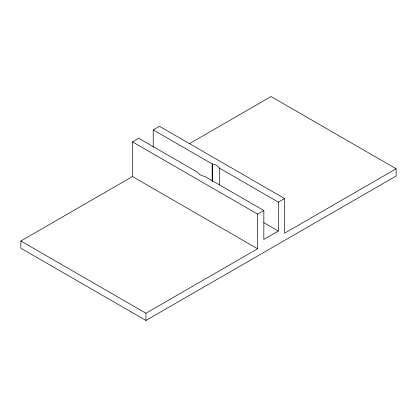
<?xml version="1.0" encoding="UTF-8"?>
<svg xmlns="http://www.w3.org/2000/svg" width="417" height="417" viewBox="0 0 417 417"><rect width="100%" height="100%" fill="white"/><g stroke="black" fill="none" stroke-linecap="round" stroke-linejoin="round"><path stroke-width="0.63" d="M132.486 141.879L257.586 214.109L257.586 248.777L132.486 176.553L132.486 141.879L138.741 138.272L197.559 172.231C199.144 174.723 202.073 175.984 204.893 176.464L263.841 210.496L263.841 239.389L278.321 231.023L278.321 202.136L219.41 168.119A11.499 6.641 0 0 0 213.645 164.282L212.295 164.011L153.221 129.906L153.221 147.243M153.221 129.906L159.476 126.299L284.576 198.523L284.576 233.192L396.15 168.776L396.15 176L145.95 320.449L20.85 248.224L20.85 241L132.486 176.553M189.344 143.724L271.05 96.551L396.15 168.776M257.586 214.109L263.841 210.496M278.321 202.136L284.576 198.523M20.85 241L145.95 313.23L257.586 248.777M263.805 222.642L278.321 231.023M219.41 168.119L219.41 184.877M212.295 164.011L212.295 181.348M212.17 163.938L212.17 181.275M145.95 313.23L145.95 320.449"/></g></svg>
